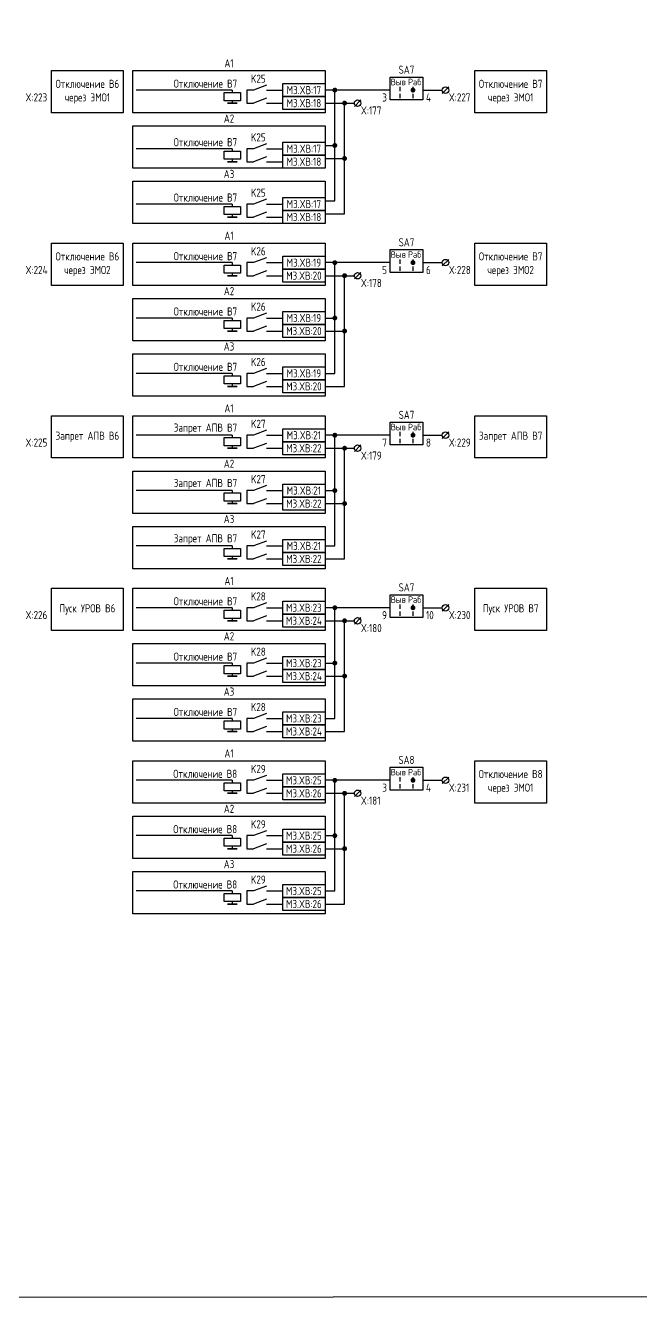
# Model space of a CAD drawing. Header units: millimetres. Extents: x -1245 to 5086, y -99 to 618.
# Drawn here: x 2351.1 to 2539.8, y -99 to 296.8 of the extents above; entities that cross this region are included whole.
import ezdxf

# ---------------------------------------------------------------- set-up
doc = ezdxf.new("R2010")
doc.units = ezdxf.units.MM
doc.styles.add('Gost_type_A', font='GOST_A.TTF')

# ---------------------------------------------------------------- blocks, each defined once
blk = doc.blocks.new('POINT')
at = {"const_width": 0.75}
blk.add_lwpolyline([(-0.375, 0, 1), (0.375, 0, 1)], format="xyb", close=True, dxfattribs=at)
blk = doc.blocks.new('Переключатель_положение')
for p, q in [((2, 1), (2, -0.34)), ((2, -1.14), (2, -2.49))]:
    blk.add_line(p, q)

msp = doc.modelspace()

# ---------------------------------------------------------------- linework, layer by layer
at = {"ltscale": 4.32}
for p, q in [((2425, 278.5), (2421, 277)), ((2425, 274.5), (2421, 273)), ((2425, 260.5), (2421, 259)), ((2425, 256.5), (2421, 255)), ((2425, 243.5), (2421, 242)), ((2425, 239.5), (2421, 238)), ((2425, 225.5), (2421, 224)), ((2425, 221.5), (2421, 220)), ((2425, 208.5), (2421, 207)), ((2425, 204.5), (2421, 203)), ((2425, 191.5), (2421, 190)), ((2425, 187.5), (2421, 186)), ((2425, 172.5), (2421, 171)), ((2425, 168.5), (2421, 167)), ((2425, 155.5), (2421, 154)), ((2425, 151.5), (2421, 150)), ((2425, 138.5), (2421, 137)), ((2425, 134.5), (2421, 133)), ((2425, 119.5), (2421, 118)), ((2425, 115.5), (2421, 114)), ((2425, 102.5), (2421, 101)), ((2425, 98.5), (2421, 97)), ((2425, 85.5), (2421, 84)), ((2425, 81.5), (2421, 80)), ((2425, 66.5), (2421, 65)), ((2425, 62.5), (2421, 61)), ((2425, 49.5), (2421, 48)), ((2425, 45.5), (2421, 44)), ((2425, 32.5), (2421, 31)), ((2425, 28.5), (2421, 27))]:
    msp.add_line(p, q, dxfattribs=at)
for p, q in [((2481.01, 278), (2479.01, 276)), ((2414.5, 277), (2385, 277)), ((2414.5, 277), (2414.5, 276.25)), ((2414.5, 273.75), (2414.5, 273)), ((2463, 277), (2443, 277)), ((2446, 243), (2446, 277)), ((2454.01, 274), (2452.01, 272)), ((2443, 273), (2452, 273)), ((2449, 239), (2449, 273)), ((2414.5, 259), (2385, 259)), ((2414.5, 259), (2414.5, 258.25)), ((2443, 260), (2446, 260)), ((2414.5, 255.75), (2414.5, 255)), ((2443, 256), (2449, 256)), ((2414.5, 242), (2385, 242)), ((2414.5, 242), (2414.5, 241.25)), ((2443, 243), (2446, 243)), ((2414.5, 238.75), (2414.5, 238)), ((2443, 239), (2449, 239)), ((2414.5, 224), (2385, 224)), ((2414.5, 224), (2414.5, 223.25)), ((2463, 224), (2443, 224)), ((2446, 190), (2446, 224)), ((2481.01, 225), (2479.01, 223)), ((2414.5, 220.75), (2414.5, 220)), ((2443, 220), (2452, 220)), ((2449, 186), (2449, 220)), ((2454.01, 221), (2452.01, 219)), ((2414.5, 207), (2385, 207)), ((2414.5, 207), (2414.5, 206.25)), ((2443, 207), (2446, 207)), ((2414.5, 203.75), (2414.5, 203)), ((2443, 203), (2449, 203)), ((2414.5, 190), (2385, 190)), ((2414.5, 190), (2414.5, 189.25)), ((2443, 190), (2446, 190)), ((2414.5, 186.75), (2414.5, 186)), ((2443, 186), (2449, 186)), ((2414.5, 171), (2385, 171)), ((2414.5, 171), (2414.5, 170.25)), ((2463, 171), (2443, 171)), ((2446, 137), (2446, 171)), ((2481.01, 172), (2479.01, 170)), ((2414.5, 167.75), (2414.5, 167)), ((2443, 167), (2452, 167)), ((2449, 133), (2449, 167)), ((2454.01, 168), (2452.01, 166)), ((2414.5, 154), (2385, 154)), ((2414.5, 154), (2414.5, 153.25)), ((2414.5, 150.75), (2414.5, 150)), ((2443, 154), (2446, 154)), ((2443, 150), (2449, 150)), ((2414.5, 137), (2385, 137)), ((2414.5, 137), (2414.5, 136.25)), ((2443, 137), (2446, 137)), ((2414.5, 133.75), (2414.5, 133)), ((2443, 133), (2449, 133)), ((2481.01, 119), (2479.01, 117)), ((2414.5, 118), (2385, 118)), ((2414.5, 118), (2414.5, 117.25)), ((2463, 118), (2443, 118)), ((2446, 84), (2446, 118)), ((2454.01, 115), (2452.01, 113)), ((2414.5, 114.75), (2414.5, 114)), ((2443, 114), (2452, 114)), ((2449, 80), (2449, 114)), ((2414.5, 101), (2385, 101)), ((2414.5, 101), (2414.5, 100.25)), ((2443, 101), (2446, 101)), ((2414.5, 97.75), (2414.5, 97)), ((2443, 97), (2449, 97)), ((2414.5, 84), (2385, 84)), ((2414.5, 84), (2414.5, 83.25)), ((2443, 84), (2446, 84)), ((2414.5, 80.75), (2414.5, 80)), ((2443, 80), (2449, 80)), ((2414.5, 65), (2385, 65)), ((2414.5, 65), (2414.5, 64.25)), ((2463, 65), (2443, 65)), ((2446, 31), (2446, 65)), ((2481.01, 66), (2479.01, 64)), ((2414.5, 61.75), (2414.5, 61)), ((2443, 61), (2452, 61)), ((2449, 27), (2449, 61)), ((2454.01, 62), (2452.01, 60)), ((2414.5, 48), (2385, 48)), ((2414.5, 48), (2414.5, 47.25)), ((2443, 48), (2446, 48)), ((2414.5, 44.75), (2414.5, 44)), ((2443, 44), (2449, 44)), ((2414.5, 31), (2385, 31)), ((2414.5, 31), (2414.5, 30.25)), ((2414.5, 27.75), (2414.5, 27)), ((2443, 31), (2446, 31)), ((2443, 27), (2449, 27))]:
    msp.add_line(p, q)
at = {"ltscale": 1.08}
for p, q in [((2421, 277), (2419, 277)), ((2419, 277), (2419, 273)), ((2425, 277), (2430, 277)), ((2419, 273), (2421, 273)), ((2425, 273), (2430, 273)), ((2421, 259), (2419, 259)), ((2419, 259), (2419, 255)), ((2425, 259), (2430, 259)), ((2419, 255), (2421, 255)), ((2425, 255), (2430, 255)), ((2421, 242), (2419, 242)), ((2419, 242), (2419, 238)), ((2425, 242), (2430, 242)), ((2419, 238), (2421, 238)), ((2425, 238), (2430, 238)), ((2421, 224), (2419, 224)), ((2419, 224), (2419, 220)), ((2425, 224), (2430, 224)), ((2419, 220), (2421, 220)), ((2425, 220), (2430, 220)), ((2421, 207), (2419, 207)), ((2419, 207), (2419, 203)), ((2425, 207), (2430, 207)), ((2419, 203), (2421, 203)), ((2425, 203), (2430, 203)), ((2421, 190), (2419, 190)), ((2419, 190), (2419, 186)), ((2425, 190), (2430, 190)), ((2419, 186), (2421, 186)), ((2425, 186), (2430, 186)), ((2421, 171), (2419, 171)), ((2419, 171), (2419, 167)), ((2425, 171), (2430, 171)), ((2419, 167), (2421, 167)), ((2425, 167), (2430, 167)), ((2421, 154), (2419, 154)), ((2419, 154), (2419, 150)), ((2425, 154), (2430, 154)), ((2419, 150), (2421, 150)), ((2425, 150), (2430, 150)), ((2421, 137), (2419, 137)), ((2419, 137), (2419, 133)), ((2425, 137), (2430, 137)), ((2419, 133), (2421, 133)), ((2425, 133), (2430, 133)), ((2421, 118), (2419, 118)), ((2419, 118), (2419, 114)), ((2425, 118), (2430, 118)), ((2419, 114), (2421, 114)), ((2425, 114), (2430, 114)), ((2421, 101), (2419, 101)), ((2419, 101), (2419, 97)), ((2425, 101), (2430, 101)), ((2419, 97), (2421, 97)), ((2425, 97), (2430, 97)), ((2421, 84), (2419, 84)), ((2419, 84), (2419, 80)), ((2425, 84), (2430, 84)), ((2419, 80), (2421, 80)), ((2425, 80), (2430, 80)), ((2421, 65), (2419, 65)), ((2419, 65), (2419, 61)), ((2425, 65), (2430, 65)), ((2419, 61), (2421, 61)), ((2425, 61), (2430, 61)), ((2421, 48), (2419, 48)), ((2419, 48), (2419, 44)), ((2425, 48), (2430, 48)), ((2419, 44), (2421, 44)), ((2425, 44), (2430, 44)), ((2421, 31), (2419, 31)), ((2419, 31), (2419, 27)), ((2425, 31), (2430, 31)), ((2419, 27), (2421, 27)), ((2425, 27), (2430, 27))]:
    msp.add_line(p, q, dxfattribs=at)
at = {"ltscale": 4}
for p, q in [((2473, 277), (2479.01, 277)), ((2473, 224), (2479.01, 224)), ((2473, 171), (2479.01, 171)), ((2473, 118), (2479.01, 118)), ((2473, 65), (2479.01, 65))]:
    msp.add_line(p, q, dxfattribs=at)
at = {"color": 3}
msp.add_lwpolyline([(-1245, 609), (5086, 618), (5086, -90), (-1245, -99)], close=True, dxfattribs=at)
for points in [[(2359, 283), (2381, 283), (2381, 270), (2359, 270)], [(2384, 283), (2443, 283), (2443, 270), (2384, 270)], [(2463, 281), (2473, 281), (2473, 274), (2463, 274)], [(2489, 283), (2511, 283), (2511, 270), (2489, 270)], [(2430, 279), (2443, 279), (2443, 275), (2430, 275)], [(2417, 276.25), (2417, 273.75), (2412, 273.75), (2412, 276.25)], [(2430, 275), (2443, 275), (2443, 271), (2430, 271)], [(2416, 273), (2413, 273)], [(2384, 266), (2443, 266), (2443, 253), (2384, 253)], [(2417, 258.25), (2417, 255.75), (2412, 255.75), (2412, 258.25)], [(2430, 261), (2443, 261), (2443, 257), (2430, 257)], [(2416, 255), (2413, 255)], [(2430, 257), (2443, 257), (2443, 253), (2430, 253)], [(2384, 249), (2443, 249), (2443, 236), (2384, 236)], [(2430, 244), (2443, 244), (2443, 240), (2430, 240)], [(2417, 241.25), (2417, 238.75), (2412, 238.75), (2412, 241.25)], [(2416, 238), (2413, 238)], [(2430, 240), (2443, 240), (2443, 236), (2430, 236)], [(2359, 230), (2381, 230), (2381, 217), (2359, 217)], [(2384, 230), (2443, 230), (2443, 217), (2384, 217)], [(2489, 230), (2511, 230), (2511, 217), (2489, 217)], [(2430, 226), (2443, 226), (2443, 222), (2430, 222)], [(2463, 228), (2473, 228), (2473, 221), (2463, 221)], [(2417, 223.25), (2417, 220.75), (2412, 220.75), (2412, 223.25)], [(2430, 222), (2443, 222), (2443, 218), (2430, 218)], [(2416, 220), (2413, 220)], [(2384, 213), (2443, 213), (2443, 200), (2384, 200)], [(2417, 206.25), (2417, 203.75), (2412, 203.75), (2412, 206.25)], [(2430, 209), (2443, 209), (2443, 205), (2430, 205)], [(2416, 203), (2413, 203)], [(2430, 205), (2443, 205), (2443, 201), (2430, 201)], [(2384, 196), (2443, 196), (2443, 183), (2384, 183)], [(2430, 192), (2443, 192), (2443, 188), (2430, 188)], [(2417, 189.25), (2417, 186.75), (2412, 186.75), (2412, 189.25)], [(2430, 188), (2443, 188), (2443, 184), (2430, 184)], [(2416, 186), (2413, 186)], [(2359, 177), (2381, 177), (2381, 164), (2359, 164)], [(2384, 177), (2443, 177), (2443, 164), (2384, 164)], [(2463, 175), (2473, 175), (2473, 168), (2463, 168)], [(2489, 177), (2511, 177), (2511, 164), (2489, 164)], [(2417, 170.25), (2417, 167.75), (2412, 167.75), (2412, 170.25)], [(2430, 173), (2443, 173), (2443, 169), (2430, 169)], [(2416, 167), (2413, 167)], [(2430, 169), (2443, 169), (2443, 165), (2430, 165)], [(2384, 160), (2443, 160), (2443, 147), (2384, 147)], [(2430, 156), (2443, 156), (2443, 152), (2430, 152)], [(2417, 153.25), (2417, 150.75), (2412, 150.75), (2412, 153.25)], [(2430, 152), (2443, 152), (2443, 148), (2430, 148)], [(2416, 150), (2413, 150)], [(2384, 143), (2443, 143), (2443, 130), (2384, 130)], [(2430, 139), (2443, 139), (2443, 135), (2430, 135)], [(2417, 136.25), (2417, 133.75), (2412, 133.75), (2412, 136.25)], [(2430, 135), (2443, 135), (2443, 131), (2430, 131)], [(2416, 133), (2413, 133)], [(2359, 124), (2381, 124), (2381, 111), (2359, 111)], [(2384, 124), (2443, 124), (2443, 111), (2384, 111)], [(2489, 124), (2511, 124), (2511, 111), (2489, 111)], [(2430, 120), (2443, 120), (2443, 116), (2430, 116)], [(2463, 122), (2473, 122), (2473, 115), (2463, 115)], [(2417, 117.25), (2417, 114.75), (2412, 114.75), (2412, 117.25)], [(2430, 116), (2443, 116), (2443, 112), (2430, 112)], [(2416, 114), (2413, 114)], [(2384, 107), (2443, 107), (2443, 94), (2384, 94)], [(2430, 103), (2443, 103), (2443, 99), (2430, 99)], [(2417, 100.25), (2417, 97.75), (2412, 97.75), (2412, 100.25)], [(2430, 99), (2443, 99), (2443, 95), (2430, 95)], [(2416, 97), (2413, 97)], [(2384, 90), (2443, 90), (2443, 77), (2384, 77)], [(2417, 83.25), (2417, 80.75), (2412, 80.75), (2412, 83.25)], [(2430, 86), (2443, 86), (2443, 82), (2430, 82)], [(2416, 80), (2413, 80)], [(2430, 82), (2443, 82), (2443, 78), (2430, 78)], [(2384, 71), (2443, 71), (2443, 58), (2384, 58)], [(2463, 69), (2473, 69), (2473, 62), (2463, 62)], [(2489, 71), (2511, 71), (2511, 58), (2489, 58)], [(2417, 64.25), (2417, 61.75), (2412, 61.75), (2412, 64.25)], [(2430, 67), (2443, 67), (2443, 63), (2430, 63)], [(2416, 61), (2413, 61)], [(2430, 63), (2443, 63), (2443, 59), (2430, 59)], [(2384, 54), (2443, 54), (2443, 41), (2384, 41)], [(2430, 50), (2443, 50), (2443, 46), (2430, 46)], [(2417, 47.25), (2417, 44.75), (2412, 44.75), (2412, 47.25)], [(2416, 44), (2413, 44)], [(2430, 46), (2443, 46), (2443, 42), (2430, 42)], [(2384, 37), (2443, 37), (2443, 24), (2384, 24)], [(2430, 33), (2443, 33), (2443, 29), (2430, 29)], [(2417, 30.25), (2417, 27.75), (2412, 27.75), (2412, 30.25)], [(2430, 29), (2443, 29), (2443, 25), (2430, 25)], [(2416, 27), (2413, 27)]]:
    msp.add_lwpolyline(points, close=True)
for centre in [(2480.01, 277), (2453.01, 273), (2480.01, 224), (2453.01, 220), (2480.01, 171), (2453.01, 167), (2480.01, 118), (2453.01, 114), (2480.01, 65), (2453.01, 61)]:
    msp.add_circle(centre, 1)

# ---------------------------------------------------------------- block references
for name, p in [('POINT', (2446, 277)), ('Переключатель_положение', (2464, 277)), ('POINT', (2470, 277)), ('Переключатель_положение', (2468, 277)), ('POINT', (2449, 273)), ('POINT', (2446, 260)), ('POINT', (2449, 256)), ('POINT', (2446, 224)), ('Переключатель_положение', (2464, 224)), ('POINT', (2470, 224)), ('Переключатель_положение', (2468, 224)), ('POINT', (2449, 220)), ('POINT', (2446, 207)), ('POINT', (2449, 203)), ('POINT', (2446, 171)), ('Переключатель_положение', (2464, 171)), ('POINT', (2470, 171)), ('Переключатель_положение', (2468, 171)), ('POINT', (2449, 167)), ('POINT', (2446, 154)), ('POINT', (2449, 150)), ('POINT', (2446, 118)), ('Переключатель_положение', (2464, 118)), ('POINT', (2470, 118)), ('Переключатель_положение', (2468, 118)), ('POINT', (2449, 114)), ('POINT', (2446, 101)), ('POINT', (2449, 97)), ('POINT', (2446, 65)), ('Переключатель_положение', (2464, 65)), ('POINT', (2470, 65)), ('Переключатель_положение', (2468, 65)), ('POINT', (2449, 61)), ('POINT', (2446, 48)), ('POINT', (2449, 44))]:
    msp.add_blockref(name, p)

# ---------------------------------------------------------------- texts
at = {"char_height": 2.5, "line_spacing_factor": 0.9, "style": 'Gost_type_A'}
for s, insert, width, attachment_point in [('A1', (2413.5, 284), 59, 8), ('X:223', (2351.01, 276), 8, 1), ('X:227', (2481.01, 276), 8, 1), ('A2', (2413.5, 267), 59, 8), ('X:177', (2454.01, 272), 8, 1), ('A3', (2413.5, 250), 59, 8), ('A1', (2413.5, 231), 59, 8), ('X:224', (2351.01, 223), 8, 1), ('X:228', (2481.01, 223), 8, 1), ('X:178', (2454.01, 219), 8, 1), ('A2', (2413.5, 214), 59, 8), ('A3', (2413.5, 197), 59, 8), ('A1', (2413.5, 178), 59, 8), ('X:225', (2351.01, 170), 8, 1), ('X:229', (2481.01, 170), 8, 1), ('A2', (2413.5, 161), 59, 8), ('X:179', (2454.01, 166), 8, 1), ('A3', (2413.5, 144), 59, 8), ('A1', (2413.5, 125), 59, 8), ('X:226', (2351.01, 117), 8, 1), ('X:230', (2481.01, 117), 8, 1), ('X:180', (2454.01, 113), 8, 1), ('A2', (2413.5, 108), 59, 8), ('A3', (2413.5, 91), 59, 8), ('A1', (2413.5, 72), 59, 8), ('X:231', (2481.01, 64), 8, 1), ('X:181', (2454.01, 60), 8, 1), ('A2', (2413.5, 55), 59, 8), ('A3', (2413.5, 38), 59, 8)]:
    msp.add_mtext(s, dxfattribs=dict(at, insert=insert, width=width, attachment_point=attachment_point))
at = {"style": 'Gost_type_A'}
for s, insert, char_height, width, attachment_point in [('K25', (2422.5, 280.5), 2.5, 5, 5), ('SA7', (2468, 282), 2.5, 10, 8), ('Отключение В6\\Pчерез ЭМО1', (2370, 276.5), 2.5, 21.9989, 5), ('Отключение В7', (2416, 279), 2.5, 31.0015, 6), ('M3.XВ:17', (2436.5, 277), 2.5, 13, 5), ('Выв', (2465.5, 279.5), 2, 5, 5), ('Раб', (2470.5, 279.5), 2, 5, 5), ('Отключение В7\\Pчерез ЭМО1', (2500, 276.5), 2.5, 21.9988, 5), ('M3.XВ:18', (2436.5, 273), 2.5, 13, 5), ('3', (2462, 275.98), 2.5, 5, 3), ('4', (2474, 275.98), 2.5, 5, 1), ('Отключение В7', (2416, 261), 2.5, 31.0015, 6), ('K25', (2422.5, 262.5), 2.5, 5, 5), ('M3.XВ:17', (2436.5, 259), 2.5, 13, 5), ('M3.XВ:18', (2436.5, 255), 2.5, 13, 5), ('K25', (2422.5, 245.5), 2.5, 5, 5), ('Отключение В7', (2416, 244), 2.5, 31.0015, 6), ('M3.XВ:17', (2436.5, 242), 2.5, 13, 5), ('M3.XВ:18', (2436.5, 238), 2.5, 13, 5), ('SA7', (2468, 229), 2.5, 10, 8), ('Отключение В6\\Pчерез ЭМО2', (2370, 223.5), 2.5, 21.9989, 5), ('Отключение В7', (2416, 226), 2.5, 31.0015, 6), ('K26', (2422.5, 227.5), 2.5, 5, 5), ('Выв', (2465.5, 226.5), 2, 5, 5), ('Раб', (2470.5, 226.5), 2, 5, 5), ('Отключение В7\\Pчерез ЭМО2', (2500, 223.5), 2.5, 21.9988, 5), ('M3.XВ:19', (2436.5, 224), 2.5, 13, 5), ('5', (2462, 222.98), 2.5, 5, 3), ('6', (2474, 222.98), 2.5, 5, 1), ('M3.XВ:20', (2436.5, 220), 2.5, 13, 5), ('Отключение В7', (2416, 209), 2.5, 31.0015, 6), ('K26', (2422.5, 210.5), 2.5, 5, 5), ('M3.XВ:19', (2436.5, 207), 2.5, 13, 5), ('M3.XВ:20', (2436.5, 203), 2.5, 13, 5), ('K26', (2422.5, 193.5), 2.5, 5, 5), ('Отключение В7', (2416, 192), 2.5, 31.0015, 6), ('M3.XВ:19', (2436.5, 190), 2.5, 13, 5), ('M3.XВ:20', (2436.5, 186), 2.5, 13, 5), ('SA7', (2468, 176), 2.5, 10, 8), (' Запрет АПВ В7', (2416, 173), 2.5, 31.0015, 6), ('K27', (2422.5, 174.5), 2.5, 5, 5), ('Выв', (2465.5, 173.5), 2, 5, 5), ('Раб', (2470.5, 173.5), 2, 5, 5), ('Запрет АПВ В6', (2370, 170.5), 2.5, 21.9989, 5), ('M3.XВ:21', (2436.5, 171), 2.5, 13, 5), ('Запрет АПВ В7', (2500, 170.5), 2.5, 21.9988, 5), ('M3.XВ:22', (2436.5, 167), 2.5, 13, 5), ('7', (2462, 169.98), 2.5, 5, 3), ('8', (2474, 169.98), 2.5, 5, 1), ('K27', (2422.5, 157.5), 2.5, 5, 5), (' Запрет АПВ В7', (2416, 156), 2.5, 31.0015, 6), ('M3.XВ:21', (2436.5, 154), 2.5, 13, 5), ('M3.XВ:22', (2436.5, 150), 2.5, 13, 5), (' Запрет АПВ В7', (2416, 139), 2.5, 31.0015, 6), ('K27', (2422.5, 140.5), 2.5, 5, 5), ('M3.XВ:21', (2436.5, 137), 2.5, 13, 5), ('M3.XВ:22', (2436.5, 133), 2.5, 13, 5), ('K28', (2422.5, 121.5), 2.5, 5, 5), ('SA7', (2468, 123), 2.5, 10, 8), ('Пуск УРОВ В6', (2370, 117.5), 2.5, 21.9989, 5), ('Отключение В7', (2416, 120), 2.5, 31.0015, 6), ('M3.XВ:23', (2436.5, 118), 2.5, 13, 5), ('Выв', (2465.5, 120.5), 2, 5, 5), ('Раб', (2470.5, 120.5), 2, 5, 5), ('Пуск УРОВ В7', (2500, 117.5), 2.5, 21.9988, 5), ('M3.XВ:24', (2436.5, 114), 2.5, 13, 5), ('9', (2462, 116.98), 2.5, 5, 3), ('10', (2474, 116.98), 2.5, 5, 1), ('Отключение В7', (2416, 103), 2.5, 31.0015, 6), ('K28', (2422.5, 104.5), 2.5, 5, 5), ('M3.XВ:23', (2436.5, 101), 2.5, 13, 5), ('M3.XВ:24', (2436.5, 97), 2.5, 13, 5), ('Отключение В7', (2416, 86), 2.5, 31.0015, 6), ('K28', (2422.5, 87.5), 2.5, 5, 5), ('M3.XВ:23', (2436.5, 84), 2.5, 13, 5), ('M3.XВ:24', (2436.5, 80), 2.5, 13, 5), ('SA8', (2468, 70), 2.5, 10, 8), ('Отключение В8', (2416, 67), 2.5, 31.0015, 6), ('K29', (2422.5, 68.5), 2.5, 5, 5), ('Выв', (2465.5, 67.5), 2, 5, 5), ('Раб', (2470.5, 67.5), 2, 5, 5), ('Отключение В8\\Pчерез ЭМО1', (2500, 64.5), 2.5, 21.9988, 5), ('M3.XВ:25', (2436.5, 65), 2.5, 13, 5), ('3', (2462, 63.98), 2.5, 5, 3), ('4', (2474, 63.98), 2.5, 5, 1), ('M3.XВ:26', (2436.5, 61), 2.5, 13, 5), ('K29', (2422.5, 51.5), 2.5, 5, 5), ('Отключение В8', (2416, 50), 2.5, 31.0015, 6), ('M3.XВ:25', (2436.5, 48), 2.5, 13, 5), ('M3.XВ:26', (2436.5, 44), 2.5, 13, 5), ('K29', (2422.5, 34.5), 2.5, 5, 5), ('Отключение В8', (2416, 33), 2.5, 31.0015, 6), ('M3.XВ:25', (2436.5, 31), 2.5, 13, 5), ('M3.XВ:26', (2436.5, 27), 2.5, 13, 5)]:
    msp.add_mtext(s, dxfattribs=dict(at, insert=insert, char_height=char_height, width=width, attachment_point=attachment_point))

doc.saveas('drawing.dxf')
